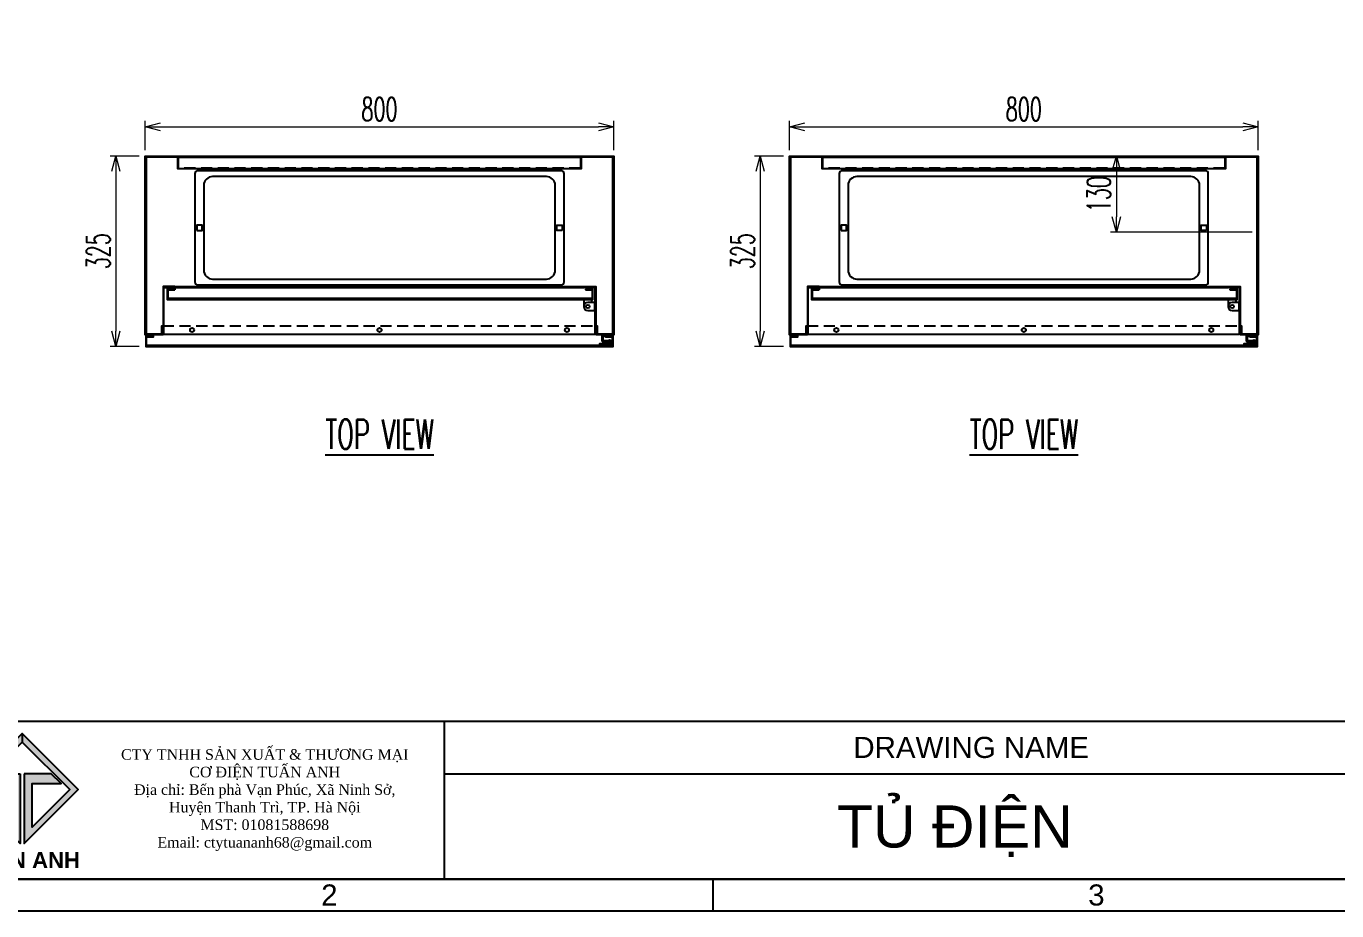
# Model space of a CAD drawing. Header units: millimetres. Extents: x 123558 to 149079, y -1073 to 14418.
# Drawn here: x 130405 to 132643, y 8184 to 9695 of the extents above; entities that cross this region are included whole.
import ezdxf
from ezdxf.enums import TextEntityAlignment as Align

# ---------------------------------------------------------------- set-up
doc = ezdxf.new("R2010")
doc.units = ezdxf.units.MM
doc.header["$LTSCALE"] = 3
doc.linetypes.add('ACAD_ISO04W100', pattern=[30, 24, -3, 0, -3])
doc.linetypes.add('HIDDEN', pattern=[9.525, 6.35, -3.175])
for name, color, linetype in [('@.TEXT', 7, 'Continuous'), ('@.VISIBLE', 7, 'Continuous'), ('centerline', 6, 'ACAD_ISO04W100'), ('dim', 7, 'Continuous'), ('equipments', 2, 'Continuous')]:
    doc.layers.add(name, color=color, linetype=linetype)
doc.styles.add('Ann_w01', font='romans.shx', dxfattribs={"width": 0.6, "bigfont": 'chineset.shx'})
doc.styles.add('Arial', font='arial.ttf')
doc.dimstyles.new('Dim 01_SC20', dxfattribs={"dimscale": 20, "dimtxt": 2, "dimasz": 1.3, "dimexe": 0.5, "dimexo": 0.5, "dimgap": 0.5, "dimtad": 1, "dimdec": 1, "dimzin": 12, "dimdsep": 46, "dimtxsty": 'Ann_w01', "dimblk": 'OPEN30', "dimcen": 1.5, "dimclrd": 6, "dimclre": 6, "dimclrt": 3, "dimadec": 1, "dimazin": 3, "dimtm": 1e-09, "dimtfac": 1, "dimtdec": 1, "dimtix": 1, "dimtmove": 0, "dimatfit": 3, "dimldrblk": 'OPEN30', "dimfxl": 1, "dimtolj": 1, "dimlwd": 20, "dimlwe": 20, "dimarcsym": 0})

# ---------------------------------------------------------------- blocks, each defined once
blk = doc.blocks.new('_Open30')
at = {"color": 0, "linetype": 'ByBlock', "lineweight": -2}
for p, q in [((-1, 0.268), (0, 0)), ((0, 0), (-1, -0.268)), ((0, 0), (-1, 0))]:
    blk.add_line(p, q, dxfattribs=at)
blk = doc.blocks.new('*D64')
at = {"color": 6, "lineweight": 20, "transparency": 16777216}
for p, q in [((132498.3, 9472.9), (132256.3, 9472.9)), ((132266.3, 9446.9), (132266.3, 9368.9)), ((132498.3, 9342.9), (132256.3, 9342.9))]:
    blk.add_line(p, q, dxfattribs=at)
at = {"layer": 'Defpoints', "color": 0, "transparency": 16777216}
for p in [(132508.3, 9472.9), (132266.3, 9342.9), (132508.3, 9342.9)]:
    blk.add_point(p, dxfattribs=at)
at = {"color": 6, "lineweight": 20, "transparency": 16777216, "xscale": 26, "yscale": 26, "zscale": 26}
for p, rotation in [((132266.3, 9472.9), 90), ((132266.3, 9342.9), 270)]:
    blk.add_blockref('_Open30', p, dxfattribs=dict(at, rotation=rotation))
at = {"color": 3, "transparency": 16777216, "insert": (132236.3, 9407.9), "char_height": 40, "attachment_point": 5, "rotation": 90, "style": 'Ann_w01'}
blk.add_mtext('\\A1;130', dxfattribs=at)
blk = doc.blocks.new('A$C4dbb82d6')
at = {"layer": '@.VISIBLE'}
h = blk.add_hatch(color=30, dxfattribs=at)
h.dxf.hatch_style = 1
h.paths.add_polyline_path([(0.214, 4.973), (3.625, 1.562), (3.625, 5.973), (1.922, 5.973), (1.297, 5.348), (3.125, 5.348), (3.125, 2.593), (0.745, 4.973), (3.75, 7.978), (3.75, 8.509)])
h = blk.add_hatch(color=150, dxfattribs=at)
h.dxf.hatch_style = 1
h.paths.add_polyline_path([(6.755, 4.973), (4.375, 2.593), (4.375, 5.348), (6.203, 5.348), (5.578, 5.973), (3.875, 5.973), (3.875, 1.562), (7.286, 4.973), (3.75, 8.509), (3.75, 7.978)])
at = {"layer": '@.VISIBLE', "color": 30}
blk.add_lwpolyline([(3.625, 5.973), (3.625, 1.562), (0.214, 4.973), (3.75, 8.509), (3.75, 7.978), (0.745, 4.973), (3.125, 2.593), (3.125, 5.348), (1.297, 5.348), (1.922, 5.973)], close=True, dxfattribs=at)
at = {"layer": '@.VISIBLE', "color": 150}
blk.add_lwpolyline([(3.875, 5.973), (3.875, 1.562), (7.286, 4.973), (3.75, 8.509), (3.75, 7.978), (6.755, 4.973), (4.375, 2.593), (4.375, 5.348), (6.203, 5.348), (5.578, 5.973)], close=True, dxfattribs=at)
at = {"layer": '@.VISIBLE', "color": 30, "insert": (3.75, 0.509), "char_height": 1, "attachment_point": 5, "style": 'Ann_w01'}
blk.add_mtext_dynamic_manual_height_columns('{\\fArial|b1|i0|c0|p34;\\W1;TUAN ANH}', width=7.5, gutter_width=49.599, heights=[0], dxfattribs=at)
blk = doc.blocks.new('KHUNG BAN VE (Made by Tung)')
at = {"layer": '@.VISIBLE', "color": 8}
for p, q in [((123, 18), (123, 3)), ((123, 13), (294, 13)), ((148.5, 3), (148.5, 0))]:
    blk.add_line(p, q, dxfattribs=at)
for points in [[(0, 0), (297, 0), (297, 210), (0, 210)], [(3, 3), (294, 3), (294, 207), (3, 207)], [(3, 18), (294, 18), (294, 3), (3, 3)]]:
    blk.add_lwpolyline(points, close=True, dxfattribs=at)
at = {"xscale": 1.5, "yscale": 1.5, "zscale": 1.5}
blk.add_blockref('A$C4dbb82d6', (77.375, 4.041), dxfattribs=at)
at = {"layer": '@.TEXT', "color": 2, "style": 'Arial'}
blk.add_text('DRAWING NAME', height=2, dxfattribs=at).set_placement((173, 15.5), align=Align.MIDDLE_CENTER)
at = {"layer": '@.TEXT', "color": 1, "style": 'Arial'}
for s, p in [('2', (112.125, 1.5)), ('3', (184.875, 1.5))]:
    blk.add_text(s, height=2, dxfattribs=at).set_placement(p, align=Align.MIDDLE_CENTER)
for tag, height, p in [('DESIGNER_NAME', 2, (38, 15.5)), ('PROJECT_CODE', 2, (258.5, 15.5)), ('SCALE', 2, (289, 15.5)), ('APPROVED_NAME', 2, (38, 10.5)), ('CUSTOMER_NAME', 2, (258.5, 10.5)), ('PAGE', 2, (289, 10.5)), ('DRAWING_NAME', 4, (173, 8)), ('TOTAL', 2, (289, 5.5))]:
    blk.add_attdef(tag, text='', height=height, dxfattribs=at).set_placement(p, align=Align.MIDDLE_CENTER)
at = {"layer": '@.VISIBLE', "color": 30, "insert": (106, 10.5), "char_height": 1, "attachment_point": 5, "style": 'Ann_w01'}
blk.add_mtext_dynamic_manual_height_columns('{\\fTimes New Roman|b0|i0|c0|p18;\\W1;CTY TNHH SẢN XUẤT & THƯƠNG MẠI CƠ ĐIỆN TUẤN ANH\\PĐịa chỉ: Bến phà Vạn Phúc, Xã Ninh Sở, Huyện Thanh Trì, TP. Hà Nội\\PMST: 01081588698\\PEmail: ctytuananh68@gmail.com}', width=28.70976, gutter_width=99.197, heights=[0], dxfattribs=at)
blk = doc.blocks.new('HL036-1 Top')
at = {"layer": 'centerline'}
blk.add_lwpolyline([(0, -3), (0, 0.5)], dxfattribs=at)
at = {"layer": 'equipments'}
blk.add_line((-1.6, -15.5), (1.4, -17.2), dxfattribs=at)
blk.add_lwpolyline([(0.8, -10.6), (-4.7, -15.5, -0.18395), (-5.4, -15.8), (-14, -15.8), (-14, -17.8), (-5.4, -17.8, 0.18395), (-3.4, -17), (2.1, -12.1, -3.283219), (1.5, -14.4), (-0.4, -15.1, 3.290044), (0.8, -10.6), (-5, -10.6, -0.414214), (-7.5, -8.1), (-7.5, -5, -0.414214), (-5, -2.5), (6.5, -2.5), (6.5, 0), (-8, 0, 0.414214), (-10, -2), (-10, -8.9, 0.268353), (-8.5, -11.5), (-3.5, -14.4)], format="xyb", dxfattribs=at)
for points in [[(-2.2, 0), (-2.2, -0.5), (-3.8, -2.5)], [(2.2, 0), (2.2, -0.5), (3.8, -2.5)], [(-14, -15.8), (-13.9, -15.8)], [(-13.5, -15.8), (-12.5, -15.8)], [(-13.5, -17.8), (-12.5, -17.8)], [(-4.2, -10.6), (-4.2, -14)], [(2.2, -0.5), (-2.2, -0.5)]]:
    blk.add_lwpolyline(points, dxfattribs=at)
at = {"layer": 'equipments', "color": 8}
blk.add_circle((3.5, -13.7), 2.1, dxfattribs=at)
blk = doc.blocks.new('A$Cf2d9ff10')
at = {"layer": 'centerline'}
for p, q in [((0, 7), (2, 7)), ((12.8, 19.8), (12.8, 17.8))]:
    blk.add_line(p, q, dxfattribs=at)
at = {"layer": 'equipments'}
for points in [[(5.8, 14), (1, 14), (1, 0), (12.8, 0)], [(19.8, 7), (19.8, 18.8), (5.8, 18.8), (5.8, 7)]]:
    blk.add_lwpolyline(points, dxfattribs=at)
blk.add_circle((12.8, 7), 3, dxfattribs=at)
blk.add_arc((12.8, 7), 7, 180, 0, dxfattribs=at)
blk = doc.blocks.new('*D230')
at = {"layer": '@.VISIBLE', "color": 6, "lineweight": 20, "transparency": 16777216}
for p, q in [((130598.3, 9472.9), (130548.3, 9472.9)), ((130558.3, 9446.9), (130558.3, 9173.9)), ((130598.3, 9147.9), (130548.3, 9147.9))]:
    blk.add_line(p, q, dxfattribs=at)
at = {"layer": 'Defpoints', "color": 0, "transparency": 16777216}
for p in [(130608.3, 9472.9), (130558.3, 9147.9), (130608.3, 9147.9)]:
    blk.add_point(p, dxfattribs=at)
at = {"layer": '@.VISIBLE', "color": 6, "lineweight": 20, "transparency": 16777216, "xscale": 26, "yscale": 26, "zscale": 26}
for p, rotation in [((130558.3, 9472.9), 90), ((130558.3, 9147.9), 270)]:
    blk.add_blockref('_Open30', p, dxfattribs=dict(at, rotation=rotation))
at = {"layer": '@.VISIBLE', "color": 3, "transparency": 16777216, "insert": (130528.3, 9310.4), "char_height": 40, "attachment_point": 5, "rotation": 90, "style": 'Ann_w01'}
blk.add_mtext('\\A1;325', dxfattribs=at)
blk = doc.blocks.new('*D231')
at = {"layer": '@.VISIBLE', "color": 6, "lineweight": 20, "transparency": 16777216}
for p, q in [((130608.3, 9482.9), (130608.3, 9532.9)), ((131408.3, 9482.9), (131408.3, 9532.9)), ((130634.3, 9522.9), (131382.3, 9522.9))]:
    blk.add_line(p, q, dxfattribs=at)
at = {"layer": 'Defpoints', "color": 0, "transparency": 16777216}
for p in [(131408.3, 9522.9), (130608.3, 9472.9), (131408.3, 9472.9)]:
    blk.add_point(p, dxfattribs=at)
at = {"layer": '@.VISIBLE', "color": 6, "lineweight": 20, "transparency": 16777216, "xscale": 26, "yscale": 26, "zscale": 26, "rotation": 180}
blk.add_blockref('_Open30', (130608.3, 9522.9), dxfattribs=at)
at = {"layer": '@.VISIBLE', "color": 6, "lineweight": 20, "transparency": 16777216, "xscale": 26, "yscale": 26, "zscale": 26}
blk.add_blockref('_Open30', (131408.3, 9522.9), dxfattribs=at)
at = {"layer": '@.VISIBLE', "color": 3, "transparency": 16777216, "insert": (131008.3, 9552.9), "char_height": 40, "attachment_point": 5, "style": 'Ann_w01'}
blk.add_mtext('\\A1;800', dxfattribs=at)
blk = doc.blocks.new('*D232')
at = {"layer": '@.VISIBLE', "color": 6, "lineweight": 20, "transparency": 16777216}
for p, q in [((131698.3, 9472.9), (131648.3, 9472.9)), ((131658.3, 9446.9), (131658.3, 9173.9)), ((131698.3, 9147.9), (131648.3, 9147.9))]:
    blk.add_line(p, q, dxfattribs=at)
at = {"layer": 'Defpoints', "color": 0, "transparency": 16777216}
for p in [(131708.3, 9472.9), (131658.3, 9147.9), (131708.3, 9147.9)]:
    blk.add_point(p, dxfattribs=at)
at = {"layer": '@.VISIBLE', "color": 6, "lineweight": 20, "transparency": 16777216, "xscale": 26, "yscale": 26, "zscale": 26}
for p, rotation in [((131658.3, 9472.9), 90), ((131658.3, 9147.9), 270)]:
    blk.add_blockref('_Open30', p, dxfattribs=dict(at, rotation=rotation))
at = {"layer": '@.VISIBLE', "color": 3, "transparency": 16777216, "insert": (131628.3, 9310.4), "char_height": 40, "attachment_point": 5, "rotation": 90, "style": 'Ann_w01'}
blk.add_mtext('\\A1;325', dxfattribs=at)
blk = doc.blocks.new('*D233')
at = {"layer": '@.VISIBLE', "color": 6, "lineweight": 20, "transparency": 16777216}
for p, q in [((131708.3, 9482.9), (131708.3, 9532.9)), ((132508.3, 9482.9), (132508.3, 9532.9)), ((131734.3, 9522.9), (132482.3, 9522.9))]:
    blk.add_line(p, q, dxfattribs=at)
at = {"layer": 'Defpoints', "color": 0, "transparency": 16777216}
for p in [(132508.3, 9522.9), (131708.3, 9472.9), (132508.3, 9472.9)]:
    blk.add_point(p, dxfattribs=at)
at = {"layer": '@.VISIBLE', "color": 6, "lineweight": 20, "transparency": 16777216, "xscale": 26, "yscale": 26, "zscale": 26, "rotation": 180}
blk.add_blockref('_Open30', (131708.3, 9522.9), dxfattribs=at)
at = {"layer": '@.VISIBLE', "color": 6, "lineweight": 20, "transparency": 16777216, "xscale": 26, "yscale": 26, "zscale": 26}
blk.add_blockref('_Open30', (132508.3, 9522.9), dxfattribs=at)
at = {"layer": '@.VISIBLE', "color": 3, "transparency": 16777216, "insert": (132108.3, 9552.9), "char_height": 40, "attachment_point": 5, "style": 'Ann_w01'}
blk.add_mtext('\\A1;800', dxfattribs=at)

msp = doc.modelspace()

# ---------------------------------------------------------------- linework, layer by layer
at = {"layer": '@.VISIBLE', "color": 6}
for p, q in [((130658.85, 9249.89), (131357.85, 9249.89)), ((130658.85, 9248.39), (131357.85, 9248.39)), ((131758.85, 9249.89), (132457.85, 9249.89)), ((131758.85, 9248.39), (132457.85, 9248.39)), ((130640.85, 9168.89), (131375.85, 9168.89)), ((131740.85, 9168.89), (132475.85, 9168.89))]:
    msp.add_line(p, q, dxfattribs=at)
at = {"layer": '@.VISIBLE', "color": 4}
for p, q in [((130658.85, 9245.89), (130658.85, 9244.39)), ((131359.85, 9245.89), (131359.85, 9244.39)), ((131758.85, 9245.89), (131758.85, 9244.39)), ((132459.85, 9245.89), (132459.85, 9244.39))]:
    msp.add_line(p, q, dxfattribs=at)
at = {"layer": '@.VISIBLE', "linetype": 'HIDDEN'}
for p, q in [((130638.35, 9182.89), (131378.35, 9182.89)), ((131738.35, 9182.89), (132478.35, 9182.89))]:
    msp.add_line(p, q, dxfattribs=at)
at = {"layer": '@.VISIBLE'}
for points in [[(130638.35, 9182.89), (130638.35, 9167.89), (130608.35, 9167.89), (130608.35, 9472.89), (131408.35, 9472.89), (131408.35, 9167.89), (131378.35, 9167.89), (131378.35, 9182.89), (131379.85, 9182.89), (131379.85, 9169.39), (131406.85, 9169.39), (131406.85, 9470.89), (130609.85, 9470.89), (130609.85, 9169.39), (130636.85, 9169.39), (130636.85, 9182.89)], [(131738.35, 9182.89), (131738.35, 9167.89), (131708.35, 9167.89), (131708.35, 9472.89), (132508.35, 9472.89), (132508.35, 9167.89), (132478.35, 9167.89), (132478.35, 9182.89), (132479.85, 9182.89), (132479.85, 9169.39), (132506.85, 9169.39), (132506.85, 9470.89), (131709.85, 9470.89), (131709.85, 9169.39), (131736.85, 9169.39), (131736.85, 9182.89)], [(130696.35, 9345.89), (130705.35, 9345.89), (130705.35, 9354.89), (130696.35, 9354.89)], [(131320.35, 9345.89), (131311.35, 9345.89), (131311.35, 9354.89), (131320.35, 9354.89)], [(131796.35, 9345.89), (131805.35, 9345.89), (131805.35, 9354.89), (131796.35, 9354.89)], [(132420.35, 9345.89), (132411.35, 9345.89), (132411.35, 9354.89), (132420.35, 9354.89)]]:
    msp.add_lwpolyline(points, close=True, dxfattribs=at)
at = {"layer": '@.VISIBLE', "color": 151}
for points in [[(131352.85, 9470.89), (131352.85, 9450.89), (130663.85, 9450.89), (130663.85, 9470.89)], [(132452.85, 9470.89), (132452.85, 9450.89), (131763.85, 9450.89), (131763.85, 9470.89)]]:
    msp.add_lwpolyline(points, close=True, dxfattribs=at)
at = {"layer": '@.VISIBLE', "color": 151, "linetype": 'HIDDEN'}
for points in [[(131351.35, 9470.89), (131351.35, 9452.39), (130665.35, 9452.39), (130665.35, 9470.89)], [(132451.35, 9470.89), (132451.35, 9452.39), (131765.35, 9452.39), (131765.35, 9470.89)]]:
    msp.add_lwpolyline(points, dxfattribs=at)
at = {"layer": '@.VISIBLE'}
for points in [[(130698.35, 9252.89), (131318.35, 9252.89, 0.4142136), (131323.35, 9257.89), (131323.35, 9442.89, 0.4142136), (131318.35, 9447.89), (130698.35, 9447.89, 0.4142136), (130693.35, 9442.89), (130693.35, 9257.89, 0.4142136)], [(131798.35, 9252.89), (132418.35, 9252.89, 0.4142136), (132423.35, 9257.89), (132423.35, 9442.89, 0.4142136), (132418.35, 9447.89), (131798.35, 9447.89, 0.4142136), (131793.35, 9442.89), (131793.35, 9257.89, 0.4142136)], [(130723.35, 9262.89), (131293.35, 9262.89, 0.4142136), (131308.35, 9277.89), (131308.35, 9422.89, 0.4142136), (131293.35, 9437.89), (130723.35, 9437.89, 0.4142136), (130708.35, 9422.89), (130708.35, 9277.89, 0.4142136)], [(131823.35, 9262.89), (132393.35, 9262.89, 0.4142136), (132408.35, 9277.89), (132408.35, 9422.89, 0.4142136), (132393.35, 9437.89), (131823.35, 9437.89, 0.4142136), (131808.35, 9422.89), (131808.35, 9277.89, 0.4142136)]]:
    msp.add_lwpolyline(points, format="xyb", close=True, dxfattribs=at)
at = {"layer": '@.VISIBLE', "color": 6}
for points in [[(130640.35, 9168.89), (130640.35, 9248.39), (130658.85, 9248.39), (130658.85, 9249.89), (130638.85, 9249.89), (130638.85, 9168.89)], [(131376.35, 9168.89), (131376.35, 9248.39), (131357.85, 9248.39), (131357.85, 9249.89), (131377.85, 9249.89), (131377.85, 9168.89)], [(131740.35, 9168.89), (131740.35, 9248.39), (131758.85, 9248.39), (131758.85, 9249.89), (131738.85, 9249.89), (131738.85, 9168.89)], [(132476.35, 9168.89), (132476.35, 9248.39), (132457.85, 9248.39), (132457.85, 9249.89), (132477.85, 9249.89), (132477.85, 9168.89)]]:
    msp.add_lwpolyline(points, close=True, dxfattribs=at)
at = {"layer": '@.VISIBLE', "color": 4}
for points in [[(130658.85, 9245.89), (130645.85, 9245.89), (130645.85, 9227.89), (131372.85, 9227.89), (131372.85, 9245.89), (131359.85, 9245.89)], [(131359.85, 9244.39), (131371.35, 9244.39), (131371.35, 9229.39), (130647.35, 9229.39), (130647.35, 9244.39), (130658.85, 9244.39)], [(131758.85, 9245.89), (131745.85, 9245.89), (131745.85, 9227.89), (132472.85, 9227.89), (132472.85, 9245.89), (132459.85, 9245.89)], [(132459.85, 9244.39), (132471.35, 9244.39), (132471.35, 9229.39), (131747.35, 9229.39), (131747.35, 9244.39), (131758.85, 9244.39)], [(131394.37, 9165.89), (131394.35, 9164.39), (131405.85, 9164.39), (131405.85, 9149.39), (130610.85, 9149.39), (130610.85, 9164.39), (130622.35, 9164.39), (130622.35, 9165.89), (130609.35, 9165.89), (130609.35, 9147.89), (131407.35, 9147.89), (131407.35, 9165.89), (131394.35, 9165.89)], [(132494.37, 9165.89), (132494.35, 9164.39), (132505.85, 9164.39), (132505.85, 9149.39), (131710.85, 9149.39), (131710.85, 9164.39), (131722.35, 9164.39), (131722.35, 9165.89), (131709.35, 9165.89), (131709.35, 9147.89), (132507.35, 9147.89), (132507.35, 9165.89), (132494.35, 9165.89)]]:
    msp.add_lwpolyline(points, dxfattribs=at)
at = {"layer": '@.VISIBLE', "color": 6}
for centre in [(130688.35, 9175.89), (131008.35, 9175.89), (131328.35, 9175.89), (131788.35, 9175.89), (132108.35, 9175.89), (132428.35, 9175.89)]:
    msp.add_circle(centre, 3.5, dxfattribs=at)

# ---------------------------------------------------------------- block references
for p in [(131397.75, 9167.89), (132497.75, 9167.89)]:
    msp.add_blockref('HL036-1 Top', p)
at = {"layer": '@.VISIBLE'}
ref = msp.add_blockref('KHUNG BAN VE (Made by Tung)', (128904.5, 8184.06), dxfattribs=dict(at, xscale=18, yscale=18, zscale=18))
ref.add_attrib('DRAWING_NAME', 'TỦ ĐIỆN  ', dxfattribs={"layer": '@.TEXT', "color": 1, "height": 72, "style": 'Arial'}).set_placement((132018.5, 8328.06), align=Align.MIDDLE_CENTER)
at = {"layer": '@.VISIBLE', "rotation": 270}
for p in [(131357.05, 9228.89), (132457.05, 9228.89)]:
    msp.add_blockref('A$Cf2d9ff10', p, dxfattribs=at)

# ---------------------------------------------------------------- texts
at = {"layer": 'dim', "color": 2, "char_height": 50, "attachment_point": 5, "style": 'Ann_w01'}
for insert in [(131008.35, 8997.89), (132108.35, 8997.89)]:
    msp.add_mtext('\\A1;{\\LTOP VIEW}', dxfattribs=dict(at, insert=insert))

# ---------------------------------------------------------------- dimensions: what is measured, and where the dimension line sits
dim = msp.add_linear_dim(base=(132266.25, 9342.89), p1=(132508.35, 9472.89), p2=(132508.35, 9342.89), angle=90, dimstyle='Dim 01_SC20')
dim.commit()
dim.dimension.update_dxf_attribs({"geometry": '*D64', "text_midpoint": (132236.25, 9407.89)})
at = {"layer": '@.VISIBLE'}
for base, p1, p2, picture, middle in [((131408.35, 9522.89), (130608.35, 9472.89), (131408.35, 9472.89), '*D231', (131008.35, 9552.89)), ((132508.35, 9522.89), (131708.35, 9472.89), (132508.35, 9472.89), '*D233', (132108.35, 9552.89))]:
    dim = msp.add_linear_dim(base=base, p1=p1, p2=p2, dimstyle='Dim 01_SC20', dxfattribs=at)
    dim.commit()
    dim.dimension.update_dxf_attribs({"geometry": picture, "text_midpoint": middle})
for base, p1, p2, picture, middle in [((130558.35, 9147.89), (130608.35, 9472.89), (130608.35, 9147.89), '*D230', (130528.35, 9310.39)), ((131658.35, 9147.89), (131708.35, 9472.89), (131708.35, 9147.89), '*D232', (131628.35, 9310.39))]:
    dim = msp.add_linear_dim(base=base, p1=p1, p2=p2, angle=90, dimstyle='Dim 01_SC20', dxfattribs=at)
    dim.commit()
    dim.dimension.update_dxf_attribs({"geometry": picture, "text_midpoint": middle})

doc.saveas('drawing.dxf')
